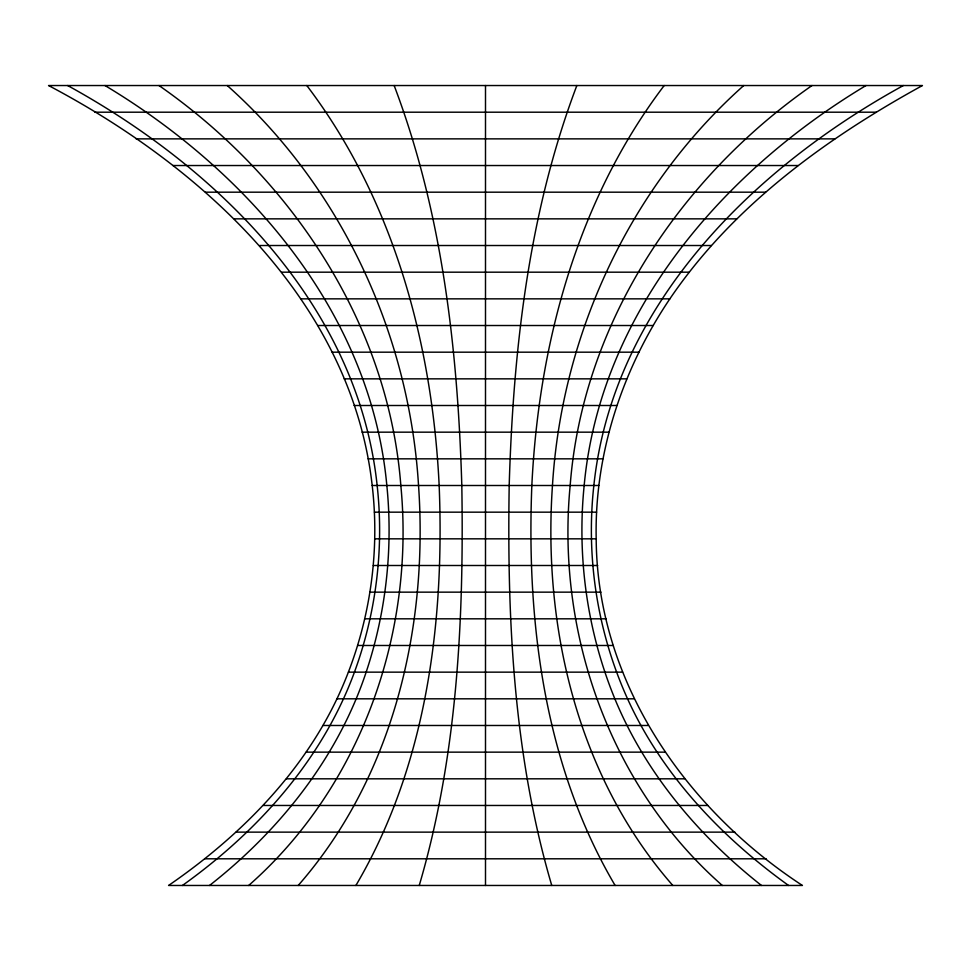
<?xml version="1.0" encoding="UTF-8"?>
<svg xmlns="http://www.w3.org/2000/svg" width="971" height="971" viewBox="0 0 971 971"><rect width="100%" height="100%" fill="white"/><g stroke="black" fill="none" stroke-linecap="round" stroke-linejoin="round"><path stroke-width="1.46" d="M596.194 538.832C594.361 453.554 622.399 369.235 669.856 298.85C732.704 206.24 825.447 138.804 922.45 85.533L48.55 85.533C203.218 167.121 351.514 302.43 372.196 485.5C380.681 558.082 368.179 632.776 336.961 698.817C300.306 775.768 238.15 837.597 168.578 885.467L802.422 885.467C685.55 809.159 596.995 681.812 596.194 538.832L374.806 538.832M419.241 885.467C457.377 756.008 463.992 619.692 461.808 485.5C457.754 350.106 442.473 212.965 394.153 85.533M576.847 85.533C528.527 212.965 513.246 350.106 509.192 485.5C507.008 619.692 513.623 756.008 551.759 885.467M355.884 885.467C426.56 765.573 444.657 622.472 439.159 485.5C432.313 343.746 393.656 199.856 306.8 85.533M664.2 85.533C577.344 199.856 538.687 343.746 531.841 485.5C526.343 622.472 544.44 765.573 615.116 885.467M298.194 885.467C393.389 776.849 428.369 627.145 418.537 485.5C409.264 334 341.003 186.82 227.25 85.533M248.685 885.467C360.884 786.838 415.078 632.91 400.829 485.5C388.485 323.185 290.754 177.244 158.989 85.533M743.75 85.533C629.997 186.82 561.736 334 552.463 485.5C542.631 627.145 577.611 776.849 672.806 885.467M209.53 885.467C279.794 830.411 337.811 757.514 366.152 672.15C386.082 612.288 393.158 548.275 386.834 485.5C370.971 313.111 248.746 171.746 105.002 85.533M812.011 85.533C680.246 177.244 582.515 323.185 570.171 485.5C555.922 632.91 610.116 786.838 722.315 885.467M182.427 885.467C257.57 831.783 322.336 759.808 354.439 672.15C376.19 612.75 384.128 548.397 377.149 485.5C358.238 306.083 218.754 168.517 67.642 85.533M865.998 85.533C722.254 171.746 600.029 313.111 584.166 485.5C576.895 557.706 587.297 631.635 614.849 698.817C645.497 773.05 698.78 836.055 761.47 885.467M903.358 85.533C752.246 168.517 612.762 306.083 593.851 485.5C585.78 557.949 597.553 632.376 627.545 698.817C662.125 774.858 721.295 837.111 788.573 885.467M94.903 112.199L876.097 112.199M136.122 138.865L834.878 138.865M172.911 165.531L798.089 165.531M205.451 192.185L765.549 192.185M234.278 218.851L736.722 218.851M259.67 245.517L711.33 245.517M281.833 272.183L689.167 272.183M301.144 298.85L669.856 298.85M317.833 325.516L653.167 325.516M332.118 352.182L638.882 352.182M344.183 378.848L626.817 378.848M354.124 405.502L616.876 405.502M362.086 432.168L608.914 432.168M368.106 458.834L602.894 458.834M372.196 485.5L598.804 485.5M374.418 512.166L596.582 512.166M373.325 565.498L597.675 565.498M370.012 592.152L600.988 592.152M364.829 618.818L606.171 618.818M357.68 645.484L613.32 645.484M348.455 672.15L622.545 672.15M336.961 698.817L634.039 698.817M322.991 725.483L648.009 725.483M306.229 752.149L664.771 752.149M286.384 778.815L684.616 778.815M263.202 805.469L707.798 805.469M236.123 832.135L734.877 832.135M204.82 858.801L766.18 858.801M485.5 85.533L485.5 885.467"/></g></svg>
